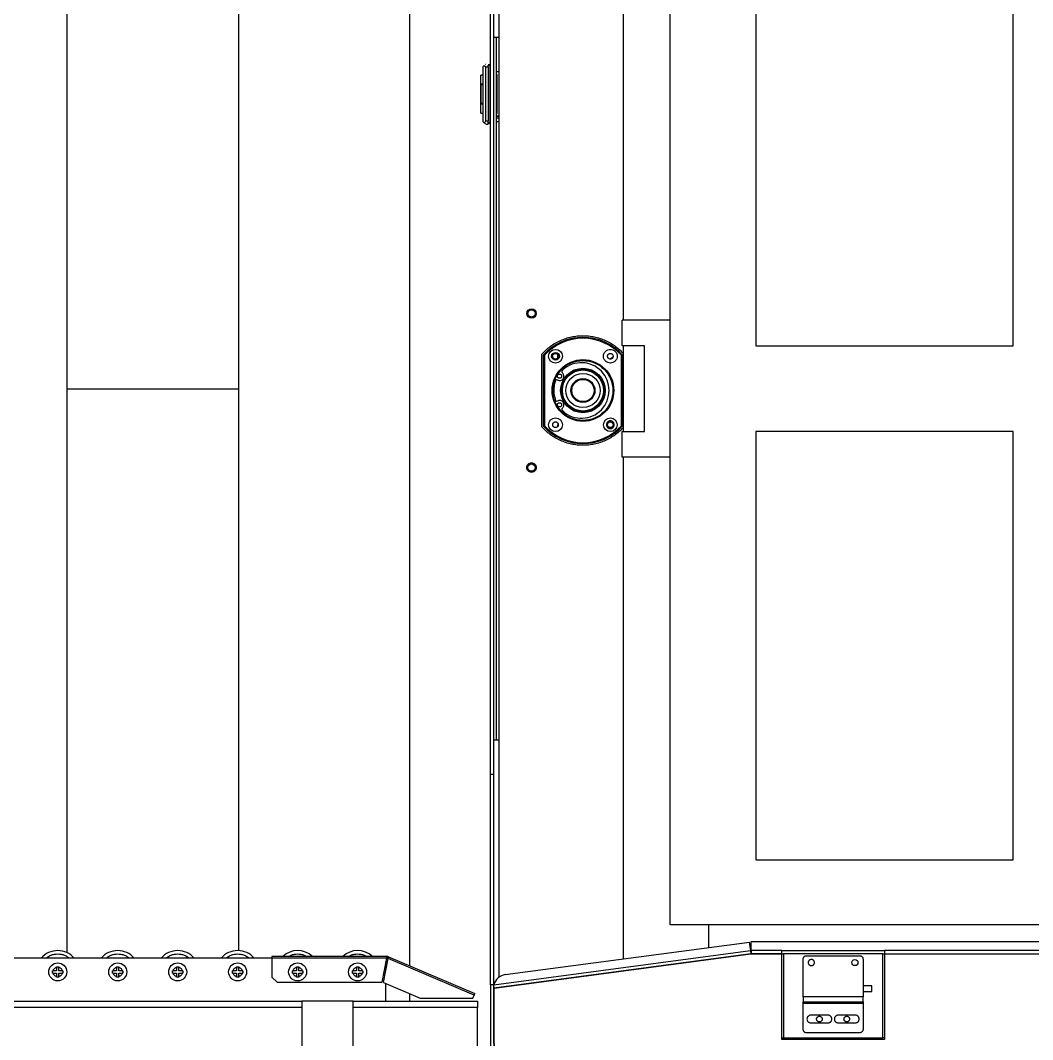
# Model space of a CAD drawing. Header units: millimetres. Extents: x 914 to 910632, y -176 to 682692.
# Drawn here: x 29943 to 30534, y 7821 to 8416 of the extents above; entities that cross this region are included whole.
import ezdxf

# ---------------------------------------------------------------- set-up
doc = ezdxf.new("R2010")
doc.units = ezdxf.units.MM
doc.layers.add('画图', color=3, linetype='Continuous', lineweight=30)

# ---------------------------------------------------------------- blocks, each defined once
blk = doc.blocks.new('SDHGSJH')
at = {"color": 7, "linetype": 'Continuous', "lineweight": 30}
for p, q in [((-1867, 499.71), (-1867, 357.71)), ((-1837, 357.71), (-1837, 499.71)), ((-1947, 380.21), (-1947, 426.21)), ((-1939.5, 417.71), (-1939.5, 361.45)), ((-1949.25, 382.25), (-1949.12, 380.15)), ((-2177, 380.21), (-2117, 380.21)), ((-2177, 330.21), (-2177, 380.21)), ((-2177, 379.21), (-2176, 379.21)), ((-2176, 379.21), (-2176, 330.21)), ((-2118, 379.21), (-2176, 379.21)), ((-2162.5, 376.21), (-2131.5, 376.21)), ((-2118, 330.21), (-2118, 379.21)), ((-2117, 380.21), (-2117, 330.21)), ((-1949, 380.21), (-1949, 348.21)), ((-1949, 350.21), (-1949, 380.21)), ((-1947, 348.21), (-1947, 380.21)), ((-2164.5, 359.21), (-2164.5, 374.21)), ((-2150, 370.46), (-2160, 370.46)), ((-2134, 370.46), (-2144, 370.46)), ((-2129.5, 374.21), (-2129.5, 359.21)), ((-2160, 365.96), (-2150, 365.96)), ((-2144, 365.96), (-2134, 365.96)), ((-2164.5, 359.21), (-2129.5, 359.21)), ((-2164.5, 358.21), (-2164.5, 359.21)), ((-2129.5, 358.21), (-2164.5, 358.21)), ((-2164.5, 358.21), (-2164.5, 355.21)), ((-2129.5, 359.21), (-2129.5, 358.21)), ((-2129.5, 355.21), (-2129.5, 358.21)), ((-2117, 358.71), (-2117, 358.71)), ((-1939.5, 361.45), (-1867, 361.45)), ((-1939.5, 357.71), (-1939.5, 361.45)), ((-1886, 357.71), (-1939.5, 357.71)), ((-1900, 357.71), (-1900, 353.46)), ((-1900, 357.71), (-1900, 353.46)), ((-1886, 357.71), (-1886, 347.52)), ((-1867, 357.71), (-1886, 357.71)), ((-1867, 357.71), (-1837, 357.71)), ((-1837, 361.45), (-1447, 361.45)), ((-1447, 357.71), (-1837, 357.71)), ((-2164.5, 352.21), (-2169.7, 352.21)), ((-2169.7, 352.21), (-2169.7, 348.81)), ((-2164.5, 333.21), (-2164.5, 355.21)), ((-2164.5, 355.21), (-2129.5, 355.21)), ((-2129.5, 355.21), (-2129.5, 333.21)), ((-1887.47, 331.85), (-1937.96, 353.28)), ((-1936.79, 356.04), (-1937.57, 354.2)), ((-1937.57, 354.2), (-1887.41, 332.91)), ((-1906.08, 356.04), (-1936.79, 356.04)), ((-1884.56, 346.91), (-1906.08, 356.04)), ((-2169.7, 348.81), (-2164.5, 348.81)), ((-2117, 350.71), (-2117, 350.71)), ((-1949.26, 350.19), (-2099.07, 330.22)), ((-2099, 330.21), (-1949, 350.21)), ((-1949, 348.21), (-2098.8, 328.24)), ((-1949.26, 350.19), (-1949, 348.21)), ((-1949, 348.21), (-1947, 348.21)), ((-1949, 348.21), (-1949, 225.21)), ((-1947, 348.21), (-1947, 225.21)), ((-1884.56, 346.91), (-1887.41, 332.91)), ((-1886.43, 332.71), (-1883.58, 346.71)), ((-1822.5, 346.71), (-1883.58, 346.71)), ((-1819.5, 343.71), (-1822.5, 346.71)), ((-1955.69, 342.28), (-2098.27, 323.26)), ((-1952, -343.34), (-1952, 343.77)), ((-1886, 339.84), (-1886, 335.71)), ((-1872.5, 341.41), (-1872.16, 341.41)), ((-1872.5, 340.01), (-1872.5, 341.41)), ((-1872.16, 340.01), (-1872.5, 340.01)), ((-1870.2, 341.41), (-1872.16, 341.41)), ((-1872.16, 340.01), (-1870.2, 340.01)), ((-1870.2, 343.37), (-1870.2, 343.71)), ((-1870.2, 343.71), (-1868.8, 343.71)), ((-1870.2, 343.37), (-1870.2, 341.41)), ((-1870.2, 340.01), (-1870.2, 338.05)), ((-1868.8, 343.71), (-1868.8, 343.37)), ((-1868.8, 341.41), (-1868.8, 343.37)), ((-1866.84, 341.41), (-1868.8, 341.41)), ((-1868.8, 338.05), (-1868.8, 340.01)), ((-1868.8, 340.01), (-1866.84, 340.01)), ((-1866.84, 341.41), (-1866.5, 341.41)), ((-1866.5, 340.01), (-1866.84, 340.01)), ((-1866.5, 341.41), (-1866.5, 340.01)), ((-1837.5, 341.41), (-1837.16, 341.41)), ((-1837.5, 340.01), (-1837.5, 341.41)), ((-1837.16, 340.01), (-1837.5, 340.01)), ((-1835.2, 341.41), (-1837.16, 341.41)), ((-1837.16, 340.01), (-1835.2, 340.01)), ((-1835.2, 343.37), (-1835.2, 343.71)), ((-1835.2, 343.71), (-1833.8, 343.71)), ((-1835.2, 343.37), (-1835.2, 341.41)), ((-1835.2, 340.01), (-1835.2, 338.05)), ((-1833.8, 343.71), (-1833.8, 343.37)), ((-1833.8, 341.41), (-1833.8, 343.37)), ((-1831.84, 341.41), (-1833.8, 341.41)), ((-1833.8, 338.05), (-1833.8, 340.01)), ((-1833.8, 340.01), (-1831.84, 340.01)), ((-1831.84, 341.41), (-1831.5, 341.41)), ((-1831.5, 340.01), (-1831.84, 340.01)), ((-1831.5, 341.41), (-1831.5, 340.01)), ((-1819.5, 332.71), (-1819.5, 343.71)), ((-1802.5, 341.41), (-1802.16, 341.41)), ((-1802.5, 340.01), (-1802.5, 341.41)), ((-1802.16, 340.01), (-1802.5, 340.01)), ((-1800.2, 341.41), (-1802.16, 341.41)), ((-1802.16, 340.01), (-1800.2, 340.01)), ((-1800.2, 343.37), (-1800.2, 343.71)), ((-1800.2, 343.71), (-1798.8, 343.71)), ((-1800.2, 343.37), (-1800.2, 341.41)), ((-1800.2, 340.01), (-1800.2, 338.05)), ((-1798.8, 343.71), (-1798.8, 343.37)), ((-1798.8, 341.41), (-1798.8, 343.37)), ((-1796.84, 341.41), (-1798.8, 341.41)), ((-1798.8, 338.05), (-1798.8, 340.01)), ((-1798.8, 340.01), (-1796.84, 340.01)), ((-1796.84, 341.41), (-1796.5, 341.41)), ((-1796.5, 340.01), (-1796.84, 340.01)), ((-1796.5, 341.41), (-1796.5, 340.01)), ((-1767.5, 341.41), (-1767.16, 341.41)), ((-1767.5, 340.01), (-1767.5, 341.41)), ((-1767.16, 340.01), (-1767.5, 340.01)), ((-1765.2, 341.41), (-1767.16, 341.41)), ((-1767.16, 340.01), (-1765.2, 340.01)), ((-1765.2, 343.37), (-1765.2, 343.71)), ((-1765.2, 343.71), (-1763.8, 343.71)), ((-1765.2, 343.37), (-1765.2, 341.41)), ((-1765.2, 340.01), (-1765.2, 338.05)), ((-1763.8, 343.71), (-1763.8, 343.37)), ((-1763.8, 341.41), (-1763.8, 343.37)), ((-1761.84, 341.41), (-1763.8, 341.41)), ((-1763.8, 338.05), (-1763.8, 340.01)), ((-1763.8, 340.01), (-1761.84, 340.01)), ((-1761.84, 341.41), (-1761.5, 341.41)), ((-1761.5, 340.01), (-1761.84, 340.01)), ((-1761.5, 341.41), (-1761.5, 340.01)), ((-1732.5, 341.41), (-1732.16, 341.41)), ((-1732.5, 340.01), (-1732.5, 341.41)), ((-1732.16, 340.01), (-1732.5, 340.01)), ((-1730.2, 341.41), (-1732.16, 341.41)), ((-1732.16, 340.01), (-1730.2, 340.01)), ((-1730.2, 343.37), (-1730.2, 343.71)), ((-1730.2, 343.71), (-1728.8, 343.71)), ((-1730.2, 343.37), (-1730.2, 341.41)), ((-1730.2, 340.01), (-1730.2, 338.05)), ((-1728.8, 343.71), (-1728.8, 343.37)), ((-1728.8, 341.41), (-1728.8, 343.37)), ((-1726.84, 341.41), (-1728.8, 341.41)), ((-1728.8, 338.05), (-1728.8, 340.01)), ((-1728.8, 340.01), (-1726.84, 340.01)), ((-1726.84, 341.41), (-1726.5, 341.41)), ((-1726.5, 340.01), (-1726.84, 340.01)), ((-1726.5, 341.41), (-1726.5, 340.01)), ((-1697.5, 341.41), (-1697.16, 341.41)), ((-1697.5, 340.01), (-1697.5, 341.41)), ((-1697.16, 340.01), (-1697.5, 340.01)), ((-1695.2, 341.41), (-1697.16, 341.41)), ((-1697.16, 340.01), (-1695.2, 340.01)), ((-1695.2, 343.37), (-1695.2, 343.71)), ((-1695.2, 343.71), (-1693.8, 343.71)), ((-1695.2, 343.37), (-1695.2, 341.41)), ((-1695.2, 340.01), (-1695.2, 338.05)), ((-1693.8, 343.71), (-1693.8, 343.37)), ((-1693.8, 341.41), (-1693.8, 343.37)), ((-1691.84, 341.41), (-1693.8, 341.41)), ((-1693.8, 338.05), (-1693.8, 340.01)), ((-1693.8, 340.01), (-1691.84, 340.01)), ((-1691.84, 341.41), (-1691.5, 341.41)), ((-1691.5, 340.01), (-1691.84, 340.01)), ((-1691.5, 341.41), (-1691.5, 340.01)), ((-1900, 337.17), (-1900, -336.74)), ((-1900, 337.17), (-1900, -283.79)), ((-1886, 335.71), (-1885.85, 335.56)), ((-1870.2, 337.71), (-1870.2, 338.05)), ((-1868.8, 337.71), (-1870.2, 337.71)), ((-1868.8, 338.05), (-1868.8, 337.71)), ((-1835.2, 337.71), (-1835.2, 338.05)), ((-1833.8, 337.71), (-1835.2, 337.71)), ((-1833.8, 338.05), (-1833.8, 337.71)), ((-1800.2, 337.71), (-1800.2, 338.05)), ((-1798.8, 337.71), (-1800.2, 337.71)), ((-1798.8, 338.05), (-1798.8, 337.71)), ((-1765.2, 337.71), (-1765.2, 338.05)), ((-1763.8, 337.71), (-1765.2, 337.71)), ((-1763.8, 338.05), (-1763.8, 337.71)), ((-1730.2, 337.71), (-1730.2, 338.05)), ((-1728.8, 337.71), (-1730.2, 337.71)), ((-1728.8, 338.05), (-1728.8, 337.71)), ((-1695.2, 337.71), (-1695.2, 338.05)), ((-1693.8, 337.71), (-1695.2, 337.71)), ((-1693.8, 338.05), (-1693.8, 337.71)), ((-2177, 330.21), (-2577, 330.21)), ((-2577, 328.21), (-2177, 328.21)), ((-2177, 328.21), (-2177, 330.21)), ((-2176, 330.21), (-2177, 330.21)), ((-2117, 328.21), (-2177, 328.21)), ((-2176, 330.21), (-2118, 330.21)), ((-2131.5, 331.21), (-2162.5, 331.21)), ((-2117, 330.21), (-2118, 330.21)), ((-2117, 330.21), (-2117, 328.21)), ((-2099.2, 330.21), (-2117, 330.21)), ((-2117, 330.21), (-2099, 330.21)), ((-2117, 328.21), (-2099.2, 328.21)), ((-2099.2, 328.21), (-2099.2, 330.21)), ((-2099.07, 328.21), (-2099.2, 328.21)), ((-2098.8, 328.24), (-2099.07, 330.22)), ((-2099.07, 323.21), (-2099.07, 328.21)), ((-2098.8, 328.24), (-2098.93, 328.22)), ((-2098.93, 328.22), (-2098.27, 323.26)), ((-2024.5, 40.21), (-2024.5, 333.1)), ((-1887.08, 332.77), (-1887.47, 331.85)), ((-1887.08, 332.77), (-1887.41, 332.91)), ((-1886.79, 332.71), (-1886.79, 331.71)), ((-1886.79, 332.71), (-1886.43, 332.71)), ((-1886.79, 331.71), (-1819.5, 331.71)), ((-1886.43, 332.71), (-1819.5, 332.71)), ((-1819.5, 332.71), (-981, 332.71)), ((-1819.5, 331.71), (-1819.5, 332.71)), ((-1800, -327.8), (-1800, 328.22)), ((-1700, 329.49), (-1700, -329.06)), ((-2654.93, 323.21), (-2099.07, 323.21)), ((-2098.8, 326.21), (-2099.07, 326.21)), ((-2098.8, 326.21), (-2098.71, 326.52)), ((-2074.5, 326.43), (-2074.5, 313.21)), ((-2702, 313.21), (-2052, 313.21)), ((-2052, 313.21), (-2052, -312.79)), ((-2252, 275.21), (-2252, 25.21)), ((-2102, 275.21), (-2252, 275.21)), ((-2102, 25.21), (-2102, 275.21)), ((-1947, 225.21), (-1949, 225.21)), ((-1949, 225.21), (-1949, -224.79)), ((-1947, 225.21), (-1947, -224.79)), ((-1950.5, 205.21), (-1950.5, -204.79)), ((-2052, 40.21), (-2024, 40.21)), ((-2024, 40.21), (-2024, 25.21)), ((-2252, 25.21), (-2102, 25.21)), ((-2037, 25.21), (-2037, -24.79)), ((-2024, 25.21), (-2037, 25.21)), ((-2024.5, -24.79), (-2024.5, 25.21)), ((-2024, 22.06), (-2023.5, 21.86)), ((-2024, -19.51), (-2024, 22.06)), ((-2023.5, 21.86), (-2023.5, -19.32)), ((-1986.35, 20.76), (-1986.12, 22.19)), ((-1978.5, 21.86), (-1978, 22.06)), ((-1978.5, -19.32), (-1978.5, 21.86)), ((-1978, 22.06), (-1978, -19.51)), ((-1977, 22.44), (-1977, -19.89)), ((-1986.49, 7.28), (-1984.83, 7.97)), ((-1700, 0.35), (-1800, 0.35)), ((-1984.83, -5.43), (-1986.49, -4.74)), ((-2018.25, -18.01), (-2017, -17.29)), ((-2023.5, -19.32), (-2024, -19.51)), ((-1986.25, -19.45), (-1986.25, -18.01)), ((-1978, -19.51), (-1978.5, -19.32)), ((-2252, -24.79), (-2252, -274.79)), ((-2102, -24.79), (-2252, -24.79)), ((-2102, -274.79), (-2102, -24.79)), ((-2037, -24.79), (-2024, -24.79)), ((-2024, -24.79), (-2024, -39.79)), ((-2052, -39.79), (-2024, -39.79)), ((-2024.5, -332.68), (-2024.5, -39.79)), ((-1945.7, -154.29), (-1945.7, -154.79)), ((-1944.41, -154.29), (-1945.7, -154.29)), ((-1950.5, -155.79), (-1952, -155.79)), ((-1952, -157.79), (-1950.5, -157.79)), ((-1952, -158.79), (-1950.5, -158.79)), ((-1950.5, -158.85), (-1952, -158.88)), ((-1950.5, -160.45), (-1950.9, -160.45)), ((-1950.9, -160.45), (-1950.9, -183.12)), ((-1946.7, -160.45), (-1947, -160.45)), ((-1945.7, -154.79), (-1946.7, -154.79)), ((-1946.7, -154.79), (-1946.7, -154.89)), ((-1946.7, -154.89), (-1945.7, -154.89)), ((-1946.7, -188.69), (-1946.7, -154.89)), ((-1945.7, -154.89), (-1945.7, -155.97)), ((-1945.7, -187.6), (-1945.7, -155.97)), ((-1945.7, -155.97), (-1944.41, -155.97)), ((-1944.41, -155.97), (-1944.41, -187.6)), ((-1944.05, -187.82), (-1944.05, -155.76)), ((-1942.85, -155.64), (-1943.44, -155.05)), ((-1942.85, -155.64), (-1942.85, -187.93)), ((-1942.7, -155.79), (-1942.7, -187.79)), ((-1941.4, -160.69), (-1942.7, -160.69)), ((-1941.69, -166.39), (-1942.7, -166.39)), ((-1941.69, -166.39), (-1941.69, -177.19)), ((-1941.4, -166.39), (-1941.69, -166.39)), ((-1941.4, -160.69), (-1941.4, -165.91)), ((-1941.4, -165.91), (-1941.4, -166.39)), ((-1941.4, -166.39), (-1941.4, -177.19)), ((-1942.7, -177.19), (-1941.69, -177.19)), ((-1941.69, -177.19), (-1941.4, -177.19)), ((-1941.4, -177.19), (-1941.4, -177.66)), ((-1941.4, -177.66), (-1941.4, -182.89)), ((-1950.5, -183.12), (-1950.9, -183.12)), ((-1946.7, -183.12), (-1947, -183.12)), ((-1942.7, -182.89), (-1941.4, -182.89)), ((-1952, -184.79), (-1950.5, -184.79)), ((-1945.7, -188.69), (-1946.7, -188.69)), ((-1946.7, -188.79), (-1945.7, -188.79)), ((-1944.41, -187.6), (-1945.7, -187.6)), ((-1945.7, -187.6), (-1945.7, -188.69)), ((-1943.44, -188.53), (-1944.05, -187.82)), ((-1942.85, -187.93), (-1943.44, -188.53)), ((-1952, -204.79), (-1949, -204.79))]:
    blk.add_line(p, q, dxfattribs=at)
at = {"color": 8, "linetype": 'Continuous', "lineweight": 30}
for p, q in [((-2098.67, 326.23), (-2098.8, 326.21)), ((-1942.7, -165.91), (-1941.4, -165.91)), ((-1941.4, -177.66), (-1942.7, -177.66))]:
    blk.add_line(p, q, dxfattribs=at)
at = {"color": 7, "linetype": 'Continuous', "lineweight": 30, "flags": 128}
for points in [[(-1937.57, 354.2), (-1937.64, 354.02), (-1937.72, 353.85), (-1937.79, 353.69), (-1937.84, 353.55), (-1937.89, 353.44), (-1937.93, 353.35), (-1937.95, 353.3), (-1937.96, 353.28)], [(-1943.44, -155.05), (-1943.7, -154.79), (-1943.93, -154.56), (-1944.15, -154.34)]]:
    blk.add_lwpolyline(points, dxfattribs=at)
at = {"color": 7, "linetype": 'Continuous', "lineweight": 30}
for centre, radius in [((-1869.5, 340.71), 5.25), ((-1834.5, 340.71), 5.25), ((-1799.5, 340.71), 5.25), ((-1764.5, 340.71), 5.25), ((-1729.5, 340.71), 5.25), ((-1694.5, 340.71), 5.25), ((-2159.7, 335.21), 1.8), ((-1971, 46.27), 2.1), ((-2017, 21.27), 4), ((-1985, 21.27), 4), ((-2001, 1.27), 18), ((-2001, 1.27), 17.5), ((-2001, 1.27), 13), ((-2001, 1.27), 12.5), ((-2001, 1.27), 12), ((-2001, 1.27), 10), ((-2001, 1.27), 7), ((-2001, 1.27), 6.5), ((-1985, -18.73), 4), ((-1985, -18.73), 2.25), ((-1971, -43.73), 2.75)]:
    blk.add_circle(centre, radius, dxfattribs=at)
for centre, radius, start, end in [((-1956.75, 350.21), 8, 277.59464, 345.57033), ((-1886.79, 333.45), 1.74, 247, 270), ((-1886.79, 333.45), 0.737, 247, 270), ((-1869.5, 340.71), 12.5, 226.05448, 313.94552), ((-1834.5, 340.71), 12.5, 226.05448, 313.94552), ((-1799.5, 340.71), 12.5, 219.79182, 320.20818), ((-1764.5, 340.71), 12.5, 219.79182, 320.20818), ((-1729.5, 340.71), 12.5, 219.79182, 320.20818), ((-1694.5, 340.71), 12.5, 219.79182, 320.20818), ((-2001, 1.27), 31, 42.10345, 137.89655), ((-2001, 1.27), 30.5, 42.46372, 137.53628), ((-2000.1, 1.27), 16.2, 48.643, 311.357), ((-2001, 1.27), 31, 222.10345, 317.89655), ((-2001, 1.27), 30.5, 222.46372, 317.53628), ((-1939.2, -159.29), 6, 135.00675, 143.99108), ((-1936.79, -149.74), 8.46, 224.27513, 225.67823)]:
    blk.add_arc(centre, radius, start, end, dxfattribs=at)
for points, knots in [([(-1997, 428.21), (-1995.05, 428.14), (-1991.09, 428), (-1985.15, 426.85), (-1979.71, 425.11), (-1974.88, 422.91), (-1970.66, 420.44), (-1966.68, 417.54), (-1963, 414.21), (-1959.68, 410.53), (-1956.77, 406.55), (-1954.31, 402.33), (-1952.11, 397.5), (-1950.36, 392.07), (-1949.21, 386.13), (-1949.07, 382.16), (-1949, 380.21)], [0, 0, 0, 0, 0.077626, 0.157664, 0.23995, 0.304275, 0.368605, 0.434298, 0.499999, 0.565693, 0.631392, 0.695717, 0.760048, 0.84233, 0.922368, 1, 1, 1, 1]), ([(-1949, 380.21), (-1949.07, 382.16), (-1949.21, 386.13), (-1950.36, 392.07), (-1952.11, 397.5), (-1954.31, 402.33), (-1956.77, 406.55), (-1959.68, 410.53), (-1963, 414.21), (-1966.68, 417.54), (-1970.66, 420.44), (-1974.88, 422.91), (-1979.71, 425.11), (-1985.15, 426.85), (-1991.09, 428), (-1995.05, 428.14), (-1997, 428.21)], [0, 0, 0, 0, 0.077629, 0.157665, 0.239952, 0.304276, 0.368608, 0.434301, 0.500001, 0.565695, 0.631395, 0.695717, 0.76005, 0.84233, 0.922371, 1, 1, 1, 1]), ([(-2164.5, 374.21), (-2164.47, 374.46), (-2164.43, 374.85), (-2164.18, 375.32), (-2163.92, 375.64), (-2163.61, 375.89), (-2163.14, 376.14), (-2162.75, 376.19), (-2162.5, 376.21)], [0, 0, 0, 0, 0.239432, 0.369648, 0.500016, 0.630195, 0.76053, 1, 1, 1, 1]), ([(-2131.5, 376.21), (-2131.25, 376.19), (-2130.86, 376.14), (-2130.39, 375.89), (-2130.08, 375.64), (-2129.82, 375.32), (-2129.57, 374.85), (-2129.53, 374.46), (-2129.5, 374.21)], [0, 0, 0, 0, 0.239396, 0.369612, 0.499981, 0.630214, 0.760567, 1, 1, 1, 1]), ([(-2117, 379.21), (-2117.02, 379.21), (-2117.05, 379.21), (-2117.28, 379.21), (-2117.61, 379.21), (-2117.87, 379.21), (-2118, 379.21)], [0, 0, 0, 0, 0.2500493, 0.4999983, 0.7500107, 1, 1, 1, 1]), ([(-2160, 370.46), (-2160.28, 370.43), (-2160.72, 370.39), (-2161.24, 370.11), (-2161.6, 369.81), (-2161.89, 369.46), (-2162.17, 368.93), (-2162.3, 368.21), (-2162.17, 367.49), (-2161.89, 366.97), (-2161.6, 366.61), (-2161.24, 366.32), (-2160.72, 366.04), (-2160.28, 365.99), (-2160, 365.96)], [0, 0, 0, 0, 0.119728, 0.184814, 0.249996, 0.315105, 0.380274, 0.499999, 0.619724, 0.684833, 0.750002, 0.81511, 0.880272, 1, 1, 1, 1]), ([(-2156.65, 368.21), (-2156.63, 368.42), (-2156.59, 368.74), (-2156.39, 369.12), (-2156.18, 369.39), (-2155.91, 369.6), (-2155.53, 369.8), (-2155, 369.9), (-2154.47, 369.8), (-2154.09, 369.6), (-2153.83, 369.39), (-2153.61, 369.12), (-2153.41, 368.74), (-2153.37, 368.42), (-2153.35, 368.21)], [0, 0, 0, 0, 0.119726, 0.184807, 0.250001, 0.315079, 0.380274, 0.500023, 0.619726, 0.684818, 0.749997, 0.81509, 0.880274, 1, 1, 1, 1]), ([(-2150, 365.96), (-2149.72, 365.99), (-2149.28, 366.04), (-2148.76, 366.32), (-2148.4, 366.61), (-2148.11, 366.97), (-2147.83, 367.49), (-2147.7, 368.21), (-2147.83, 368.93), (-2148.11, 369.46), (-2148.4, 369.81), (-2148.76, 370.11), (-2149.28, 370.39), (-2149.72, 370.43), (-2150, 370.46)], [0, 0, 0, 0, 0.119728, 0.184814, 0.249996, 0.315105, 0.380274, 0.499999, 0.619724, 0.684833, 0.750002, 0.81511, 0.880272, 1, 1, 1, 1]), ([(-2144, 370.46), (-2144.28, 370.43), (-2144.72, 370.39), (-2145.24, 370.11), (-2145.6, 369.81), (-2145.89, 369.46), (-2146.17, 368.93), (-2146.3, 368.21), (-2146.17, 367.49), (-2145.89, 366.97), (-2145.6, 366.61), (-2145.24, 366.32), (-2144.72, 366.04), (-2144.28, 365.99), (-2144, 365.96)], [0, 0, 0, 0, 0.119728, 0.184814, 0.249996, 0.315105, 0.380274, 0.499999, 0.619724, 0.684833, 0.750002, 0.81511, 0.880272, 1, 1, 1, 1]), ([(-2140.65, 368.21), (-2140.63, 368.42), (-2140.59, 368.74), (-2140.39, 369.12), (-2140.17, 369.39), (-2139.91, 369.6), (-2139.53, 369.8), (-2139, 369.9), (-2138.47, 369.8), (-2138.09, 369.6), (-2137.83, 369.39), (-2137.61, 369.12), (-2137.41, 368.74), (-2137.37, 368.42), (-2137.35, 368.21)], [0, 0, 0, 0, 0.119727, 0.184809, 0.250003, 0.315082, 0.380277, 0.499981, 0.619731, 0.684823, 0.750003, 0.815067, 0.880273, 1, 1, 1, 1]), ([(-2134, 365.96), (-2133.72, 365.99), (-2133.28, 366.04), (-2132.76, 366.32), (-2132.4, 366.61), (-2132.11, 366.97), (-2131.83, 367.49), (-2131.7, 368.21), (-2131.83, 368.93), (-2132.11, 369.46), (-2132.4, 369.81), (-2132.76, 370.11), (-2133.28, 370.39), (-2133.72, 370.43), (-2134, 370.46)], [0, 0, 0, 0, 0.11973, 0.184817, 0.250001, 0.315111, 0.380266, 0.499999, 0.619733, 0.684827, 0.749997, 0.815107, 0.88027, 1, 1, 1, 1]), ([(-2153.35, 368.21), (-2153.37, 368), (-2153.41, 367.68), (-2153.61, 367.3), (-2153.82, 367.04), (-2154.09, 366.82), (-2154.47, 366.62), (-2155, 366.52), (-2155.53, 366.62), (-2155.91, 366.82), (-2156.17, 367.04), (-2156.39, 367.3), (-2156.59, 367.68), (-2156.63, 368), (-2156.65, 368.21)], [0, 0, 0, 0, 0.119726, 0.184807, 0.250001, 0.315079, 0.380274, 0.499977, 0.619726, 0.684818, 0.749997, 0.81509, 0.880274, 1, 1, 1, 1]), ([(-2137.35, 368.21), (-2137.37, 368), (-2137.41, 367.68), (-2137.61, 367.3), (-2137.82, 367.04), (-2138.09, 366.82), (-2138.47, 366.62), (-2139, 366.52), (-2139.53, 366.62), (-2139.91, 366.82), (-2140.17, 367.04), (-2140.39, 367.3), (-2140.59, 367.68), (-2140.63, 368), (-2140.65, 368.21)], [0, 0, 0, 0, 0.119726, 0.184807, 0.250001, 0.315079, 0.380274, 0.500023, 0.619726, 0.684818, 0.749997, 0.81509, 0.880274, 1, 1, 1, 1]), ([(-1872.16, 341.41), (-1872.08, 341.64), (-1871.92, 342.1), (-1871.47, 342.68), (-1870.88, 343.14), (-1870.43, 343.29), (-1870.2, 343.37)], [0, 0, 0, 0, 0.245619, 0.5, 0.754381, 1, 1, 1, 1]), ([(-1870.2, 338.05), (-1870.43, 338.13), (-1870.88, 338.29), (-1871.47, 338.75), (-1871.92, 339.33), (-1872.08, 339.79), (-1872.16, 340.01)], [0, 0, 0, 0, 0.2456202, 0.5000027, 0.754418, 1, 1, 1, 1]), ([(-1868.8, 343.37), (-1868.57, 343.29), (-1868.12, 343.14), (-1867.53, 342.68), (-1867.08, 342.1), (-1866.92, 341.64), (-1866.84, 341.41)], [0, 0, 0, 0, 0.2455859, 0.5000051, 0.7543916, 1, 1, 1, 1]), ([(-1866.84, 340.01), (-1866.92, 339.79), (-1867.08, 339.33), (-1867.53, 338.75), (-1868.12, 338.29), (-1868.57, 338.13), (-1868.8, 338.05)], [0, 0, 0, 0, 0.245572, 0.499992, 0.754413, 1, 1, 1, 1]), ([(-1837.16, 341.41), (-1837.08, 341.64), (-1836.92, 342.1), (-1836.47, 342.68), (-1835.88, 343.14), (-1835.43, 343.29), (-1835.2, 343.37)], [0, 0, 0, 0, 0.2456202, 0.5000027, 0.754418, 1, 1, 1, 1]), ([(-1835.2, 338.05), (-1835.43, 338.13), (-1835.88, 338.29), (-1836.47, 338.75), (-1836.92, 339.33), (-1837.08, 339.79), (-1837.16, 340.01)], [0, 0, 0, 0, 0.245583, 0.5, 0.754417, 1, 1, 1, 1]), ([(-1833.8, 343.37), (-1833.57, 343.29), (-1833.12, 343.14), (-1832.53, 342.68), (-1832.08, 342.1), (-1831.92, 341.64), (-1831.84, 341.41)], [0, 0, 0, 0, 0.245582, 0.4999973, 0.7543798, 1, 1, 1, 1]), ([(-1831.84, 340.01), (-1831.92, 339.79), (-1832.08, 339.33), (-1832.53, 338.75), (-1833.12, 338.29), (-1833.57, 338.13), (-1833.8, 338.05)], [0, 0, 0, 0, 0.245583, 0.5, 0.754417, 1, 1, 1, 1]), ([(-1802.16, 341.41), (-1802.08, 341.64), (-1801.92, 342.1), (-1801.47, 342.68), (-1800.88, 343.14), (-1800.43, 343.29), (-1800.2, 343.37)], [0, 0, 0, 0, 0.2456202, 0.5000027, 0.754418, 1, 1, 1, 1]), ([(-1800.2, 338.05), (-1800.43, 338.13), (-1800.88, 338.29), (-1801.47, 338.75), (-1801.92, 339.33), (-1802.08, 339.79), (-1802.16, 340.01)], [0, 0, 0, 0, 0.245583, 0.5, 0.754417, 1, 1, 1, 1]), ([(-1798.8, 343.37), (-1798.57, 343.29), (-1798.12, 343.14), (-1797.53, 342.68), (-1797.08, 342.1), (-1796.92, 341.64), (-1796.84, 341.41)], [0, 0, 0, 0, 0.245619, 0.5, 0.754381, 1, 1, 1, 1]), ([(-1796.84, 340.01), (-1796.92, 339.79), (-1797.08, 339.33), (-1797.53, 338.75), (-1798.12, 338.29), (-1798.57, 338.13), (-1798.8, 338.05)], [0, 0, 0, 0, 0.245582, 0.4999973, 0.7543798, 1, 1, 1, 1]), ([(-1767.16, 341.41), (-1767.08, 341.64), (-1766.92, 342.1), (-1766.47, 342.68), (-1765.88, 343.14), (-1765.43, 343.29), (-1765.2, 343.37)], [0, 0, 0, 0, 0.2456084, 0.4999949, 0.7544141, 1, 1, 1, 1]), ([(-1765.2, 338.05), (-1765.43, 338.13), (-1765.88, 338.29), (-1766.47, 338.75), (-1766.92, 339.33), (-1767.08, 339.79), (-1767.16, 340.01)], [0, 0, 0, 0, 0.2455872, 0.5000078, 0.7544284, 1, 1, 1, 1]), ([(-1763.8, 343.37), (-1763.57, 343.29), (-1763.12, 343.14), (-1762.53, 342.68), (-1762.08, 342.1), (-1761.92, 341.64), (-1761.84, 341.41)], [0, 0, 0, 0, 0.245617, 0.499995, 0.754399, 1, 1, 1, 1]), ([(-1761.84, 340.01), (-1761.92, 339.79), (-1762.08, 339.33), (-1762.53, 338.75), (-1763.12, 338.29), (-1763.57, 338.13), (-1763.8, 338.05)], [0, 0, 0, 0, 0.245564, 0.500002, 0.754382, 1, 1, 1, 1]), ([(-1732.16, 341.41), (-1732.08, 341.64), (-1731.92, 342.1), (-1731.47, 342.68), (-1730.88, 343.14), (-1730.43, 343.29), (-1730.2, 343.37)], [0, 0, 0, 0, 0.245619, 0.5, 0.754381, 1, 1, 1, 1]), ([(-1730.2, 338.05), (-1730.43, 338.13), (-1730.88, 338.29), (-1731.47, 338.75), (-1731.92, 339.33), (-1732.08, 339.79), (-1732.16, 340.01)], [0, 0, 0, 0, 0.2456202, 0.5000027, 0.754418, 1, 1, 1, 1]), ([(-1728.8, 343.37), (-1728.57, 343.29), (-1728.12, 343.14), (-1727.53, 342.68), (-1727.08, 342.1), (-1726.92, 341.64), (-1726.84, 341.41)], [0, 0, 0, 0, 0.245582, 0.4999973, 0.7543798, 1, 1, 1, 1]), ([(-1726.84, 340.01), (-1726.92, 339.79), (-1727.08, 339.33), (-1727.53, 338.75), (-1728.12, 338.29), (-1728.57, 338.13), (-1728.8, 338.05)], [0, 0, 0, 0, 0.245583, 0.5, 0.754417, 1, 1, 1, 1]), ([(-1697.16, 341.41), (-1697.08, 341.64), (-1696.92, 342.1), (-1696.47, 342.68), (-1695.88, 343.14), (-1695.43, 343.29), (-1695.2, 343.37)], [0, 0, 0, 0, 0.2456202, 0.5000027, 0.754418, 1, 1, 1, 1]), ([(-1695.2, 338.05), (-1695.43, 338.13), (-1695.88, 338.29), (-1696.47, 338.75), (-1696.92, 339.33), (-1697.08, 339.79), (-1697.16, 340.01)], [0, 0, 0, 0, 0.245583, 0.5, 0.754417, 1, 1, 1, 1]), ([(-1693.8, 343.37), (-1693.57, 343.29), (-1693.12, 343.14), (-1692.53, 342.68), (-1692.08, 342.1), (-1691.92, 341.64), (-1691.84, 341.41)], [0, 0, 0, 0, 0.245582, 0.4999973, 0.7543798, 1, 1, 1, 1]), ([(-1691.84, 340.01), (-1691.92, 339.79), (-1692.08, 339.33), (-1692.53, 338.75), (-1693.12, 338.29), (-1693.57, 338.13), (-1693.8, 338.05)], [0, 0, 0, 0, 0.245583, 0.5, 0.754417, 1, 1, 1, 1]), ([(-2162.5, 331.21), (-2162.75, 331.24), (-2163.14, 331.28), (-2163.61, 331.53), (-2163.92, 331.79), (-2164.18, 332.11), (-2164.43, 332.57), (-2164.47, 332.96), (-2164.5, 333.21)], [0, 0, 0, 0, 0.239456, 0.369618, 0.499959, 0.630188, 0.760537, 1, 1, 1, 1]), ([(-2132.5, 335.21), (-2132.52, 335.44), (-2132.56, 335.79), (-2132.79, 336.21), (-2133.02, 336.49), (-2133.3, 336.73), (-2133.72, 336.94), (-2134.3, 337.06), (-2134.88, 336.94), (-2135.3, 336.73), (-2135.58, 336.49), (-2135.81, 336.21), (-2136.04, 335.79), (-2136.08, 335.44), (-2136.1, 335.21)], [0, 0, 0, 0, 0.119722, 0.184813, 0.250004, 0.315106, 0.380264, 0.499986, 0.619709, 0.684809, 0.750003, 0.815092, 0.880278, 1, 1, 1, 1]), ([(-2136.1, 335.21), (-2136.08, 334.99), (-2136.04, 334.64), (-2135.81, 334.22), (-2135.58, 333.93), (-2135.3, 333.7), (-2134.88, 333.48), (-2134.3, 333.37), (-2133.72, 333.48), (-2133.3, 333.7), (-2133.02, 333.93), (-2132.79, 334.22), (-2132.56, 334.64), (-2132.52, 334.99), (-2132.5, 335.21)], [0, 0, 0, 0, 0.11972, 0.18481, 0.25, 0.315101, 0.380294, 0.500019, 0.619743, 0.684805, 0.749998, 0.815096, 0.88028, 1, 1, 1, 1]), ([(-2129.5, 333.21), (-2129.53, 332.96), (-2129.57, 332.57), (-2129.82, 332.11), (-2130.08, 331.79), (-2130.39, 331.53), (-2130.86, 331.28), (-2131.25, 331.24), (-2131.5, 331.21)], [0, 0, 0, 0, 0.239465, 0.369644, 0.50004, 0.630216, 0.760617, 1, 1, 1, 1]), ([(-1887.47, 331.85), (-1887.49, 331.88), (-1887.53, 331.93), (-1887.53, 332.18), (-1887.48, 332.51), (-1887.43, 332.78), (-1887.41, 332.91)], [0, 0, 0, 0, 0.249989, 0.50001, 0.750027, 1, 1, 1, 1]), ([(-1886.43, 332.71), (-1886.46, 332.58), (-1886.52, 332.32), (-1886.61, 331.99), (-1886.7, 331.76), (-1886.76, 331.73), (-1886.79, 331.71)], [0, 0, 0, 0, 0.250002, 0.499965, 0.750029, 1, 1, 1, 1]), ([(-1949, 205.21), (-1949.09, 205.21), (-1949.22, 205.21), (-1950.01, 205.21), (-1950.85, 205.21), (-1951.54, 205.21), (-1951.97, 205.21), (-1952, 205.21)], [0, 0, 0, 0, 0.37233, 0.572761, 0.777436, 0.982137, 1, 1, 1, 1]), ([(-1971, 43.52), (-1971.35, 43.56), (-1971.88, 43.62), (-1972.52, 43.96), (-1972.96, 44.31), (-1973.32, 44.75), (-1973.65, 45.39), (-1973.82, 46.27), (-1973.65, 47.15), (-1973.32, 47.79), (-1972.96, 48.23), (-1972.52, 48.59), (-1971.88, 48.93), (-1971.35, 48.98), (-1971, 49.02)], [0, 0, 0, 0, 0.119705, 0.184808, 0.250003, 0.315106, 0.380271, 0.500004, 0.619723, 0.684826, 0.750001, 0.815126, 0.880297, 1, 1, 1, 1]), ([(-1971, 49.02), (-1970.65, 48.98), (-1970.12, 48.93), (-1969.48, 48.59), (-1969.04, 48.23), (-1968.68, 47.79), (-1968.35, 47.15), (-1968.18, 46.27), (-1968.35, 45.39), (-1968.68, 44.75), (-1969.04, 44.31), (-1969.48, 43.96), (-1970.12, 43.62), (-1970.65, 43.56), (-1971, 43.52)], [0, 0, 0, 0, 0.119724, 0.184831, 0.249992, 0.315121, 0.380283, 0.499996, 0.619723, 0.684823, 0.750002, 0.815111, 0.880273, 1, 1, 1, 1]), ([(-2024.5, 22.95), (-2023.9, 23.59), (-2022.53, 25.04), (-2020.08, 27.03), (-2017.24, 28.92), (-2014.19, 30.49), (-2010.99, 31.74), (-2007.7, 32.62), (-2004.35, 33.16), (-2001, 33.33), (-1997.65, 33.16), (-1994.3, 32.62), (-1991.01, 31.74), (-1987.81, 30.49), (-1984.76, 28.92), (-1981.92, 27.03), (-1979.29, 24.89), (-1977.76, 23.25), (-1977, 22.44)], [0, 0, 0, 0, 0.049268, 0.111881, 0.175933, 0.239989, 0.30404, 0.368096, 0.430705, 0.493325, 0.555936, 0.618558, 0.682606, 0.746665, 0.810712, 0.874769, 0.937382, 1, 1, 1, 1]), ([(-2014.75, 21.27), (-2014.78, 21.55), (-2014.83, 21.99), (-2015.11, 22.52), (-2015.4, 22.87), (-2015.76, 23.17), (-2016.28, 23.44), (-2017, 23.58), (-2017.72, 23.44), (-2018.24, 23.17), (-2018.6, 22.87), (-2018.89, 22.52), (-2019.17, 21.99), (-2019.22, 21.55), (-2019.25, 21.27)], [0, 0, 0, 0, 0.119728, 0.184819, 0.25, 0.315096, 0.380293, 0.500018, 0.61971, 0.684824, 0.750004, 0.815089, 0.880272, 1, 1, 1, 1]), ([(-2019.25, 21.27), (-2019.22, 20.99), (-2019.17, 20.55), (-2018.89, 20.03), (-2018.6, 19.67), (-2018.24, 19.38), (-2017.72, 19.11), (-2017, 18.97), (-2016.28, 19.11), (-2015.76, 19.38), (-2015.4, 19.67), (-2015.11, 20.03), (-2014.83, 20.55), (-2014.78, 20.99), (-2014.75, 21.27)], [0, 0, 0, 0, 0.1197153, 0.1848088, 0.2499915, 0.3150896, 0.3802893, 0.4999848, 0.6197136, 0.6848299, 0.7500125, 0.8151, 0.8802847, 1, 1, 1, 1]), ([(-2018.65, 21.27), (-2018.63, 21.48), (-2018.59, 21.8), (-2018.39, 22.18), (-2018.18, 22.45), (-2017.91, 22.66), (-2017.53, 22.86), (-2017, 22.96), (-2016.47, 22.86), (-2016.09, 22.66), (-2015.83, 22.45), (-2015.61, 22.18), (-2015.41, 21.8), (-2015.37, 21.48), (-2015.35, 21.27)], [0, 0, 0, 0, 0.119723, 0.184803, 0.250013, 0.315075, 0.380279, 0.499979, 0.619725, 0.684815, 0.749993, 0.815073, 0.880277, 1, 1, 1, 1]), ([(-2015.35, 21.27), (-2015.37, 21.06), (-2015.41, 20.74), (-2015.61, 20.36), (-2015.82, 20.1), (-2016.09, 19.88), (-2016.47, 19.68), (-2017, 19.58), (-2017.53, 19.68), (-2017.91, 19.88), (-2018.17, 20.1), (-2018.39, 20.36), (-2018.59, 20.74), (-2018.63, 21.06), (-2018.65, 21.27)], [0, 0, 0, 0, 0.119704, 0.184786, 0.249998, 0.315077, 0.380273, 0.500023, 0.619727, 0.684819, 0.749999, 0.815111, 0.880296, 1, 1, 1, 1]), ([(-1986.65, 21.27), (-1986.63, 21.48), (-1986.59, 21.8), (-1986.39, 22.18), (-1986.18, 22.45), (-1985.91, 22.66), (-1985.53, 22.86), (-1985, 22.96), (-1984.47, 22.86), (-1984.09, 22.66), (-1983.83, 22.45), (-1983.61, 22.18), (-1983.41, 21.8), (-1983.37, 21.48), (-1983.35, 21.27)], [0, 0, 0, 0, 0.119713, 0.184813, 0.250022, 0.315083, 0.380287, 0.499986, 0.61973, 0.684819, 0.749996, 0.815075, 0.880278, 1, 1, 1, 1]), ([(-1983.35, 21.27), (-1983.37, 21.06), (-1983.41, 20.74), (-1983.61, 20.36), (-1983.82, 20.1), (-1984.09, 19.88), (-1984.47, 19.68), (-1985, 19.58), (-1985.53, 19.68), (-1985.91, 19.88), (-1986.17, 20.1), (-1986.39, 20.36), (-1986.59, 20.74), (-1986.63, 21.06), (-1986.65, 21.27)], [0, 0, 0, 0, 0.119705, 0.184808, 0.249991, 0.315105, 0.38026, 0.50001, 0.619714, 0.684807, 0.749986, 0.815098, 0.880304, 1, 1, 1, 1]), ([(-1989.4, 13.43), (-1989.26, 13.28), (-1988.99, 12.98), (-1988.85, 12.38), (-1988.93, 11.77), (-1989.17, 11.45), (-1989.29, 11.29)], [0, 0, 0, 0, 0.249955, 0.499983, 0.749986, 1, 1, 1, 1]), ([(-1989.29, 11.29), (-1989.45, 11.07), (-1989.8, 10.62), (-1989.99, 9.76), (-1989.9, 8.9), (-1989.54, 8.13), (-1988.94, 7.53), (-1988.17, 7.14), (-1987.3, 7.03), (-1986.76, 7.2), (-1986.49, 7.28)], [0, 0, 0, 0, 0.12133, 0.24999, 0.378661, 0.500007, 0.62135, 0.749998, 0.878661, 1, 1, 1, 1]), ([(-1987.36, 8.38), (-1987.51, 8.4), (-1987.76, 8.42), (-1988.05, 8.58), (-1988.25, 8.74), (-1988.41, 8.94), (-1988.56, 9.23), (-1988.64, 9.63), (-1988.56, 10.03), (-1988.41, 10.32), (-1988.25, 10.52), (-1988.05, 10.68), (-1987.76, 10.84), (-1987.51, 10.86), (-1987.36, 10.88)], [0, 0, 0, 0, 0.119724, 0.184832, 0.250033, 0.315105, 0.380296, 0.499989, 0.619713, 0.684795, 0.749976, 0.815071, 0.880276, 1, 1, 1, 1]), ([(-1987.36, 10.88), (-1987.2, 10.86), (-1986.96, 10.84), (-1986.67, 10.68), (-1986.47, 10.52), (-1986.3, 10.32), (-1986.15, 10.03), (-1986.08, 9.63), (-1986.15, 9.23), (-1986.3, 8.94), (-1986.47, 8.74), (-1986.66, 8.58), (-1986.96, 8.42), (-1987.2, 8.4), (-1987.36, 8.38)], [0, 0, 0, 0, 0.119677, 0.184793, 0.250001, 0.31508, 0.380279, 0.500016, 0.619723, 0.684812, 0.750001, 0.815056, 0.880323, 1, 1, 1, 1]), ([(-1984.27, -1.77), (-1984.15, -0.74), (-1983.88, 1.38), (-1984.2, 4.65), (-1984.94, 6.73), (-1985.3, 7.77)], [0, 0, 0, 0, 0.3197478, 0.6586413, 1, 1, 1, 1]), ([(-1986.49, -4.74), (-1986.76, -4.66), (-1987.3, -4.49), (-1988.17, -4.6), (-1988.94, -4.98), (-1989.54, -5.59), (-1989.9, -6.36), (-1989.99, -7.22), (-1989.8, -8.07), (-1989.45, -8.53), (-1989.29, -8.74)], [0, 0, 0, 0, 0.121343, 0.250007, 0.378655, 0.499998, 0.621343, 0.749996, 0.878656, 1, 1, 1, 1]), ([(-1987.36, -8.34), (-1987.51, -8.32), (-1987.76, -8.29), (-1988.05, -8.14), (-1988.25, -7.98), (-1988.41, -7.78), (-1988.56, -7.49), (-1988.64, -7.09), (-1988.56, -6.69), (-1988.41, -6.39), (-1988.25, -6.2), (-1988.05, -6.03), (-1987.76, -5.88), (-1987.51, -5.85), (-1987.36, -5.84)], [0, 0, 0, 0, 0.119728, 0.184837, 0.250036, 0.315084, 0.380275, 0.499997, 0.61972, 0.684774, 0.749978, 0.815073, 0.880277, 1, 1, 1, 1]), ([(-1987.36, -5.84), (-1987.2, -5.85), (-1986.96, -5.88), (-1986.67, -6.03), (-1986.47, -6.2), (-1986.3, -6.39), (-1986.15, -6.69), (-1986.08, -7.09), (-1986.15, -7.49), (-1986.3, -7.78), (-1986.47, -7.98), (-1986.66, -8.14), (-1986.96, -8.29), (-1987.2, -8.32), (-1987.36, -8.34)], [0, 0, 0, 0, 0.119676, 0.184806, 0.249994, 0.315072, 0.38027, 0.500006, 0.619742, 0.684804, 0.749992, 0.815066, 0.880318, 1, 1, 1, 1]), ([(-1985.33, -5.22), (-1985.25, -5.07), (-1984.7, -3.99), (-1984.47, -2.79), (-1984.27, -1.77)], [0, 0, 0, 0, 0.1412749, 1, 1, 1, 1]), ([(-1989.29, -8.74), (-1989.17, -8.91), (-1988.93, -9.23), (-1988.85, -9.84), (-1988.99, -10.44), (-1989.26, -10.74), (-1989.4, -10.89)], [0, 0, 0, 0, 0.250017, 0.500021, 0.750003, 1, 1, 1, 1]), ([(-2021, -18.73), (-2020.95, -18.23), (-2020.86, -17.45), (-2020.37, -16.52), (-2019.85, -15.88), (-2019.21, -15.36), (-2018.28, -14.88), (-2017, -14.63), (-2015.72, -14.88), (-2014.79, -15.36), (-2014.15, -15.88), (-2013.63, -16.52), (-2013.14, -17.45), (-2013.05, -18.23), (-2013, -18.73)], [0, 0, 0, 0, 0.119725, 0.184178, 0.25, 0.315822, 0.380275, 0.499991, 0.619725, 0.684178, 0.75, 0.815822, 0.880275, 1, 1, 1, 1]), ([(-2018.65, -18.73), (-2018.63, -18.52), (-2018.59, -18.2), (-2018.39, -17.82), (-2018.18, -17.55), (-2017.91, -17.34), (-2017.53, -17.14), (-2017, -17.04), (-2016.47, -17.14), (-2016.09, -17.34), (-2015.83, -17.55), (-2015.61, -17.82), (-2015.41, -18.2), (-2015.37, -18.52), (-2015.35, -18.73)], [0, 0, 0, 0, 0.119726, 0.184808, 0.250002, 0.31508, 0.380276, 0.499979, 0.619728, 0.68481, 0.750004, 0.815068, 0.880274, 1, 1, 1, 1]), ([(-1986.65, -18.73), (-1986.63, -18.52), (-1986.59, -18.2), (-1986.39, -17.82), (-1986.18, -17.55), (-1985.91, -17.34), (-1985.53, -17.14), (-1985, -17.04), (-1984.47, -17.14), (-1984.09, -17.34), (-1983.83, -17.55), (-1983.61, -17.82), (-1983.41, -18.2), (-1983.37, -18.52), (-1983.35, -18.73)], [0, 0, 0, 0, 0.119716, 0.184818, 0.250011, 0.315089, 0.380283, 0.499986, 0.619733, 0.684814, 0.750007, 0.81507, 0.880275, 1, 1, 1, 1]), ([(-1977, -19.89), (-1977.76, -20.71), (-1979.29, -22.34), (-1981.92, -24.49), (-1984.76, -26.37), (-1987.81, -27.95), (-1991.01, -29.2), (-1994.3, -30.08), (-1997.65, -30.61), (-2001, -30.79), (-2004.35, -30.61), (-2007.7, -30.08), (-2010.99, -29.2), (-2014.19, -27.95), (-2017.24, -26.37), (-2020.08, -24.48), (-2022.53, -22.5), (-2023.9, -21.05), (-2024.5, -20.41)], [0, 0, 0, 0, 0.062614, 0.125232, 0.18928, 0.253336, 0.317386, 0.381443, 0.444056, 0.506676, 0.569287, 0.631905, 0.695952, 0.760011, 0.824058, 0.888119, 0.950731, 1, 1, 1, 1]), ([(-2013, -18.73), (-2013.05, -19.23), (-2013.14, -20.01), (-2013.63, -20.94), (-2014.15, -21.58), (-2014.79, -22.1), (-2015.72, -22.58), (-2017, -22.83), (-2018.28, -22.58), (-2019.21, -22.1), (-2019.85, -21.58), (-2020.37, -20.94), (-2020.86, -20.01), (-2020.95, -19.23), (-2021, -18.73)], [0, 0, 0, 0, 0.1197268, 0.1841797, 0.2499955, 0.3158247, 0.3802732, 0.5000094, 0.6197268, 0.6841753, 0.7500045, 0.8158203, 0.8802732, 1, 1, 1, 1]), ([(-2015.35, -18.73), (-2015.37, -18.94), (-2015.41, -19.26), (-2015.61, -19.64), (-2015.82, -19.9), (-2016.09, -20.12), (-2016.47, -20.32), (-2017, -20.42), (-2017.53, -20.32), (-2017.91, -20.12), (-2018.17, -19.9), (-2018.39, -19.64), (-2018.59, -19.26), (-2018.63, -18.94), (-2018.65, -18.73)], [0, 0, 0, 0, 0.119726, 0.184808, 0.250001, 0.31508, 0.380275, 0.500024, 0.619728, 0.68482, 0.749999, 0.81511, 0.880274, 1, 1, 1, 1]), ([(-1983.35, -18.73), (-1983.37, -18.94), (-1983.41, -19.26), (-1983.61, -19.64), (-1983.82, -19.9), (-1984.09, -20.12), (-1984.47, -20.32), (-1985, -20.42), (-1985.53, -20.32), (-1985.91, -20.12), (-1986.17, -19.9), (-1986.39, -19.64), (-1986.59, -19.26), (-1986.63, -18.94), (-1986.65, -18.73)], [0, 0, 0, 0, 0.119726, 0.184829, 0.249994, 0.315108, 0.380262, 0.500011, 0.619715, 0.684807, 0.749986, 0.815097, 0.880282, 1, 1, 1, 1]), ([(-1973.1, -43.73), (-1973.07, -43.46), (-1973.03, -43.06), (-1972.77, -42.57), (-1972.5, -42.23), (-1972.16, -41.96), (-1971.67, -41.71), (-1971, -41.58), (-1970.33, -41.71), (-1969.84, -41.96), (-1969.5, -42.23), (-1969.23, -42.57), (-1968.97, -43.06), (-1968.93, -43.46), (-1968.9, -43.73)], [0, 0, 0, 0, 0.119719, 0.184823, 0.249993, 0.315113, 0.380274, 0.49999, 0.619741, 0.684821, 0.75002, 0.815103, 0.880287, 1, 1, 1, 1]), ([(-1968.9, -43.73), (-1968.93, -43.99), (-1968.97, -44.4), (-1969.23, -44.89), (-1969.5, -45.22), (-1969.84, -45.5), (-1970.33, -45.75), (-1971, -45.88), (-1971.67, -45.75), (-1972.16, -45.5), (-1972.5, -45.22), (-1972.77, -44.89), (-1973.03, -44.4), (-1973.07, -43.99), (-1973.1, -43.73)], [0, 0, 0, 0, 0.119712, 0.184814, 0.249999, 0.315107, 0.380267, 0.500018, 0.619733, 0.684812, 0.749999, 0.815081, 0.880282, 1, 1, 1, 1]), ([(-1944.41, -155.97), (-1944.37, -155.97), (-1944.3, -155.96), (-1944.18, -155.9), (-1944.1, -155.83), (-1944.06, -155.77), (-1944.05, -155.76)], [0, 0, 0, 0, 0.217534, 0.485561, 0.894118, 1, 1, 1, 1]), ([(-1944.41, -187.6), (-1944.37, -187.61), (-1944.3, -187.62), (-1944.16, -187.69), (-1944.1, -187.76), (-1944.05, -187.82)], [0, 0, 0, 0, 0.2357955, 0.5007431, 1, 1, 1, 1]), ([(-1944.05, -189.14), (-1944.1, -189.18), (-1944.16, -189.23), (-1944.3, -189.28), (-1944.37, -189.29), (-1944.41, -189.29)], [0, 0, 0, 0, 0.498771, 0.764028, 1, 1, 1, 1]), ([(-1942.85, -187.93), (-1942.82, -187.91), (-1942.78, -187.87), (-1942.73, -187.82), (-1942.71, -187.79), (-1942.7, -187.79), (-1942.7, -187.79)], [0, 0, 0, 0, 0.2835419, 0.5411366, 0.7777038, 1, 1, 1, 1]), ([(-1942.7, -187.79), (-1942.7, -187.79), (-1942.71, -187.79), (-1942.73, -187.82), (-1942.78, -187.87), (-1942.82, -187.91), (-1942.85, -187.93)], [0, 0, 0, 0, 0.2222962, 0.4588634, 0.7164581, 1, 1, 1, 1])]:
    blk.add_open_spline(points, degree=3, knots=knots, dxfattribs=at)
at = {"color": 8, "linetype": 'Continuous', "lineweight": 30}
for points, knots in [([(-1864.16, 331.71), (-1864.64, 331.44), (-1865.72, 330.83), (-1867.54, 330.34), (-1869.5, 330.15), (-1871.46, 330.34), (-1873.28, 330.83), (-1874.36, 331.44), (-1874.84, 331.71)], [0, 0, 0, 0, 0.1477806, 0.3290161, 0.4999998, 0.6709941, 0.8522194, 1, 1, 1, 1]), ([(-1829.16, 331.71), (-1829.64, 331.44), (-1830.72, 330.83), (-1832.54, 330.34), (-1834.5, 330.15), (-1836.46, 330.34), (-1838.28, 330.83), (-1839.36, 331.44), (-1839.84, 331.71)], [0, 0, 0, 0, 0.1477806, 0.3290161, 0.4999998, 0.6709941, 0.8522194, 1, 1, 1, 1]), ([(-1792.78, 332.71), (-1793.1, 332.44), (-1793.95, 331.7), (-1795.59, 330.9), (-1797.54, 330.33), (-1799.5, 330.15), (-1801.46, 330.33), (-1803.41, 330.9), (-1805.05, 331.7), (-1805.9, 332.44), (-1806.22, 332.71)], [0, 0, 0, 0, 0.085407, 0.230073, 0.368959, 0.500004, 0.631041, 0.769934, 0.914593, 1, 1, 1, 1]), ([(-1757.78, 332.71), (-1758.1, 332.44), (-1758.95, 331.7), (-1760.59, 330.9), (-1762.54, 330.33), (-1764.5, 330.15), (-1766.46, 330.33), (-1768.41, 330.9), (-1770.05, 331.7), (-1770.9, 332.44), (-1771.22, 332.71)], [0, 0, 0, 0, 0.085407, 0.230073, 0.368959, 0.500004, 0.631041, 0.769927, 0.914593, 1, 1, 1, 1]), ([(-1722.78, 332.71), (-1723.1, 332.44), (-1723.95, 331.7), (-1725.59, 330.9), (-1727.54, 330.33), (-1729.5, 330.15), (-1731.46, 330.33), (-1733.41, 330.9), (-1735.05, 331.7), (-1735.9, 332.44), (-1736.22, 332.71)], [0, 0, 0, 0, 0.085407, 0.230066, 0.368959, 0.499996, 0.631041, 0.769927, 0.914593, 1, 1, 1, 1]), ([(-1687.78, 332.71), (-1688.1, 332.44), (-1688.95, 331.7), (-1690.59, 330.9), (-1692.54, 330.33), (-1694.5, 330.15), (-1696.46, 330.33), (-1698.41, 330.9), (-1700.05, 331.7), (-1700.9, 332.44), (-1701.22, 332.71)], [0, 0, 0, 0, 0.085407, 0.230066, 0.36896, 0.499997, 0.631034, 0.769928, 0.914587, 1, 1, 1, 1])]:
    blk.add_open_spline(points, degree=3, knots=knots, dxfattribs=at)

msp = doc.modelspace()

# ---------------------------------------------------------------- block references
at = {"layer": '画图', "color": 4, "lineweight": 30, "rotation": 180}
msp.add_blockref('SDHGSJH', (28270.737, 8201.125), dxfattribs=at)

doc.saveas('drawing.dxf')
